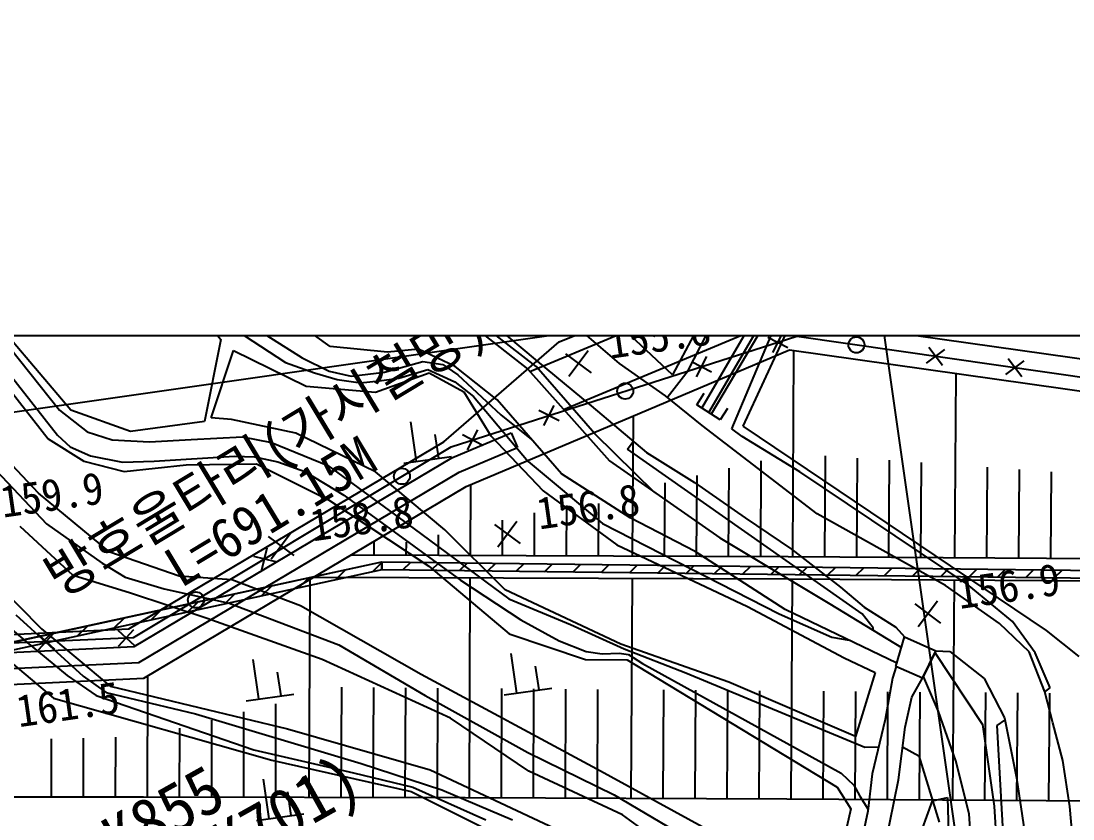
# Model space of a CAD drawing. Header units: millimetres. Extents: x 12262 to 13058, y 1103 to 1809.
# Drawn here: x 12700.9 to 12766.6, y 1526.1 to 1575.9 of the extents above; entities that cross this region are included whole.
import ezdxf
from ezdxf.xclip import XClip

# ---------------------------------------------------------------- set-up
doc = ezdxf.new("R2010")
doc.units = ezdxf.units.MM
doc.header["$LTSCALE"] = 10
doc.header["$MEASUREMENT"] = 0
doc.header["$XCLIPFRAME"] = 2
doc.layers.add('TX-PAPR', color=2, linetype='Continuous', plot=False)
doc.layers.add('TZ-BASE', color=253, linetype='Continuous')
doc.styles.add('HANA', font='GulimChe.ttf')
doc.styles.get("Standard").update_dxf_attribs({"font": 'GulimChe.ttf'})
doc.linetypes.add('XXO_LINE', pattern='A,2.5,["X",Standard,S=1,R=0,X=-1,Y=-0.5],5,["X",Standard,S=1,R=0,X=-1,Y=-0.5],5,-0.5,[133,GulimChe.ttf,S=0.5,R=0,X=-0.5,Y=0],-0.5,2.5', length=16)

# ---------------------------------------------------------------- blocks, each defined once
blk = doc.blocks.new('JD-GJG5SREGSF3')
at = {"layer": 'TZ-BASE'}
for p, q in [((441.761, -167.929), (388.253, 206.613)), ((79.187, 31.153), (704.074, 120.427)), ((395.649, 70.465, -95.69), (415.935, 105.263, -95.69)), ((416.69, 104.715, -98.87), (396.234, 70.09, -98.87)), ((396.089, 70.182, -92.79), (415.703, 103.988, -92.79)), ((394.783, 72.816, -99), (405.409, 93.473, -99)), ((446.062, 65.282, -96.2), (408.971, 86.763, -96.2)), ((406.126, 86.174, -97.16), (456.343, 56.387, -97.16)), ((429.369, 74.065, -96), (409.52, 86.166, -96)), ((397.519, 69.175, -98), (404.518, 85.792, -98)), ((398.229, 69.328, -97.16), (404.222, 82.316, -97.16)), ((436.956, 68.277, -97), (415.27, 81.706, -97)), ((386.738, 74.593, 255), (400.315, 80.276, 255)), ((397.574, 79.569, -99.95), (393.811, 72.536, -99.95)), ((384.911, 72.744, 255), (400.447, 79.247, 255)), ((348.977, 78.539, -98), (355.545, 70.334, -98)), ((378.717, 77.642, -99.41), (384.78, 72.892, -99.41)), ((385.311, 73.071, -100), (379.532, 77.513, -100)), ((393.811, 72.536, -99.95), (387.99, 77.997, -99.95)), ((372.443, 74.322, -103.94), (368.032, 77.409, -103.94)), ((364.323, 76.222, -98.44), (365.624, 74.752, -98.44)), ((365.216, 76.202, -99), (369.661, 73.316, -99)), ((356.255, 70.332, -98.44), (351.386, 76.061, -98.44)), ((382.551, 75.766, -98.09), (385.355, 73.388, -98.09)), ((387.018, 70.374, 255), (400.843, 76.161, 255)), ((400.843, 76.161, 255), (421.085, 73.292, 255)), ((367.849, 75.411, -100), (370.703, 73.595, -100)), ((390.497, 73.244, -96.35), (387.881, 75.507, -96.35)), ((365.624, 74.752, -98.44), (364.599, 69.625, -98.44)), ((376.021, 73.954, -103.94), (372.443, 74.322, -103.94)), ((379.529, 68.355), (386.738, 74.593)), ((365.01, 69.856, -98.48), (366.409, 74.066, -98.48)), ((366.409, 74.066, -98.48), (370.939, 71.844, -98.48)), ((370.703, 73.595, -100), (372.378, 72.773, -100)), ((377.953, 74.149, -103.94), (376.021, 73.954, -103.94)), ((380.239, 73.072, -103.94), (377.953, 74.149, -103.94)), ((387.139, 73.862, -99.19), (388.739, 72.662, -99.19)), ((387.339, 72.462, -99.19), (388.539, 74.062, -99.19)), ((391.222, 69.917, 255), (401.112, 74.103, 255)), ((401.112, 74.103, 255), (421.095, 71.271, 255)), ((401.374, 74.065, -255), (401.296, 61.191, -255)), ((352.094, 73.021, -97), (355.426, 68.783, -97)), ((369.661, 73.316, -99), (371.458, 72.664, -99)), ((375.83, 72.716, -100), (378.228, 73.385, -100)), ((378.228, 73.385, -100), (379.474, 73.192, -100)), ((379.474, 73.192, -100), (380.416, 72.532, -100)), ((382.861, 70.981, -103.94), (380.239, 73.072, -103.94)), ((388.955, 68.858, -100), (385.311, 73.071, -100)), ((385.355, 73.388, -98.09), (388.734, 70.598, -98.09)), ((393.371, 71.23, -96.35), (390.497, 73.244, -96.35)), ((354.227, 65.153, -96.5), (347.524, 72.267, -96.5)), ((351.611, 72.649, -96.5), (354.842, 68.554, -96.5)), ((371.458, 72.664, -99), (372.882, 72.243, -99)), ((372.378, 72.773, -100), (373.746, 72.462, -100)), ((372.882, 72.243, -99), (374.329, 72.052, -99)), ((373.746, 72.462, -100), (375.83, 72.716, -100)), ((375.268, 71.452, -98.48), (378.621, 72.659, -98.48)), ((375.506, 72.163, -99), (376.731, 72.338, -99)), ((376.731, 72.338, -99), (378.528, 72.879, -99)), ((378.528, 72.879, -99), (380.23, 72.1, -99)), ((378.621, 72.659, -98.48), (380.789, 71.483, -98.48)), ((380.416, 72.532, -100), (383.099, 70.047, -100)), ((384.78, 72.892, -99.41), (389.871, 67.164, -99.41)), ((393.489, 71.136, -99), (394.783, 72.816, -99)), ((411.509, 72.629, -255), (411.416, 61.13, -255)), ((370.939, 71.844, -98.48), (375.268, 71.452, -98.48)), ((374.329, 72.052, -99), (375.506, 72.163, -99)), ((380.23, 72.1, -99), (381.383, 71.186, -99)), ((380.789, 71.483, -98.48), (382.474, 68.734, -98.48)), ((381.383, 71.186, -99), (384.803, 67.131, -99)), ((386.875, 66.353, -103.94), (382.861, 70.981, -103.94)), ((395.675, 69.388, -96.35), (393.371, 71.23, -96.35)), ((395.326, 70.672, -255), (395.788, 71.39, -255)), ((355.545, 70.334, -98), (357.271, 68.99, -98)), ((359.971, 68.994, -98.44), (356.255, 70.332, -98.44)), ((388.734, 70.598, -98.09), (392.179, 67.696, -98.09)), ((396.792, 69.731, -255), (395.326, 70.672, -255)), ((397.253, 70.449, -255), (396.792, 69.731, -255)), ((364.599, 69.625, -98.44), (359.971, 68.994, -98.44)), ((366.279, 69.744, -98.48), (365.01, 69.856, -98.48)), ((370.299, 68.894, -98.48), (366.279, 69.744, -98.48)), ((377.831, 67.136, -98.13), (377.477, 69.611, -98.13)), ((380.94, 65.565), (391.222, 69.917)), ((383.099, 70.047, -100), (385.003, 68.511, -100)), ((391.349, 69.97, -255), (391.296, 61.232, -255)), ((357.271, 68.99, -98), (358.822, 68.473, -98)), ((402.839, 63.855, -96.35), (395.675, 69.388, -96.35)), ((398.155, 68.697, -98), (397.519, 69.175, -98)), ((417.152, 56.576, -97.16), (398.229, 69.328, -97.16)), ((354.842, 68.554, -96.5), (357.053, 67.153, -96.5)), ((355.426, 68.783, -97), (356.213, 68.044, -97)), ((358.822, 68.473, -98), (361.168, 68.354, -98)), ((359.872, 56.676), (379.529, 68.355)), ((361.168, 68.354, -98), (363.76, 68.497, -98)), ((363.76, 68.497, -98), (366.973, 68.672, -98)), ((366.973, 68.672, -98), (368.786, 68.307, -98)), ((368.786, 68.307, -98), (372.285, 66.876, -98)), ((375.269, 66.493, -98.48), (370.299, 68.894, -98.48)), ((379.217, 67.334, -98.13), (379.005, 68.819, -98.13)), ((380.035, 67.354), (383.745, 68.924)), ((382.474, 68.734, -98.48), (385.743, 65.302, -98.48)), ((383.745, 68.924), (384.135, 68.003)), ((392.72, 65.181, -100), (388.955, 68.858, -100)), ((390.998, 67.902, -99), (391.366, 68.38, -99)), ((401.766, 66.487, -98), (398.155, 68.697, -98)), ((349.994, 68.235, -96), (354.742, 63.234, -96)), ((356.213, 68.044, -97), (357.486, 67.487, -97)), ((380.488, 66.459), (384.135, 68.003)), ((405.646, 57.614, -99), (390.998, 67.902, -99)), ((392.179, 67.696, -98.09), (395.195, 65.814, -98.09)), ((357.053, 67.153, -96.5), (359.588, 66.515, -96.5)), ((357.486, 67.487, -97), (359.474, 67.09, -97)), ((359.474, 67.09, -97), (361.454, 67.146, -97)), ((360.204, 55.571), (380.035, 67.354)), ((361.454, 67.146, -97), (366.464, 67.464, -97)), ((366.464, 67.464, -97), (367.721, 67.416, -97)), ((367.721, 67.416, -97), (369.184, 67.114, -97)), ((369.184, 67.114, -97), (370.862, 66.502, -97)), ((377.039, 67.023, -98.13), (380.009, 67.447, -98.13)), ((384.803, 67.131, -99), (389.447, 63.251, -99)), ((389.871, 67.164, -99.41), (396.758, 62.37, -99.41)), ((399.332, 67.169, -255), (399.296, 61.2, -255)), ((403.334, 67.486, -255), (403.296, 61.179, -255)), ((405.334, 67.345, -255), (405.296, 61.167, -255)), ((407.333, 67.203, -255), (407.296, 61.155, -255)), ((409.332, 67.061, -255), (409.296, 61.143, -255)), ((359.588, 66.515, -96.5), (363.459, 66.927, -96.5)), ((360.501, 54.584), (380.488, 66.459)), ((363.459, 66.927, -96.5), (367.836, 66.976, -96.5)), ((367.836, 66.976, -96.5), (372.339, 64.73, -96.5)), ((370.862, 66.502, -97), (373.287, 65.031, -97)), ((372.285, 66.876, -98), (377.677, 62.932, -98)), ((379.606, 62.859, -98.48), (375.269, 66.493, -98.48)), ((391.166, 63.612, -103.94), (386.875, 66.353, -103.94)), ((397.33, 66.709, -255), (397.296, 61.208, -255)), ((412.199, 59.459, -98), (401.766, 66.487, -98)), ((413.462, 66.768, -255), (413.416, 61.118, -255)), ((415.461, 66.626, -255), (415.416, 61.105, -255)), ((417.459, 66.484, -255), (417.416, 61.093, -255)), ((381.192, 65.671, -255), (381.174, 61.274, -255)), ((393.324, 65.79, -255), (393.296, 61.224, -255)), ((395.195, 65.814, -98.09), (398.349, 63.608, -98.09)), ((395.327, 66.25, -255), (395.296, 61.216, -255)), ((358.694, 61.458, -96.5), (354.227, 65.153, -96.5)), ((360.798, 53.597), (380.94, 65.565)), ((373.287, 65.031, -97), (380.58, 59.712, -97)), ((385.743, 65.302, -98.48), (390.336, 61.928, -98.48)), ((372.339, 64.73, -96.5), (378.608, 60.585, -96.5)), ((387.187, 64.382, -255), (387.174, 61.249, -255)), ((389.187, 64.506, -255), (389.174, 61.241, -255)), ((343.642, 64.225, -94), (353.391, 55.923, -94)), ((385.185, 63.923, -255), (385.174, 61.257, -255)), ((410.863, 59.375, -96.35), (402.839, 63.855, -96.35)), ((356.395, 60.018, -95.1), (353.08, 63.07, -95.1)), ((354.742, 63.234, -96), (358.217, 60.777, -96)), ((382.703, 63.198, -98.25), (384.303, 61.998, -98.25)), ((382.903, 61.798, -98.25), (384.103, 63.398, -98.25)), ((383.183, 63.464, -255), (383.174, 61.266, -255)), ((389.447, 63.251, -99), (400.477, 57.614, -99)), ((395.234, 61.516, -103.94), (391.166, 63.612, -103.94)), ((398.349, 63.608, -98.09), (401.234, 61.656, -98.09)), ((368.568, 62.455, -96.19), (370.168, 61.255, -96.19)), ((368.768, 61.055, -96.19), (369.968, 62.655, -96.19)), ((377.677, 62.932, -98), (383.586, 58.552, -98)), ((379.179, 62.545, -255), (379.174, 61.282, -255)), ((383.363, 59.123, -98.48), (379.606, 62.859, -98.48)), ((375.177, 62.141, -255), (375.174, 61.298, -255)), ((377.177, 62.086, -255), (377.174, 61.29, -255)), ((390.336, 61.928, -98.48), (398.492, 58.082, -98.48)), ((396.758, 62.37, -99.41), (403.642, 58.232, -99.41)), ((363.008, 59.973, -96.5), (358.694, 61.458, -96.5)), ((373.769, 61.304, -255), (401.034, 61.193, -255)), ((400.842, 57.893, -103.94), (395.234, 61.516, -103.94)), ((401.034, 61.193, -255), (421.033, 61.071, -255)), ((401.234, 61.656, -98.09), (404.3, 59.286, -98.09)), ((333.754, 51.747), (375.668, 60.872)), ((333.761, 51.747), (375.668, 60.872)), ((350.201, 60.952, -95.1), (354.417, 56.685, -95.1)), ((358.217, 60.777, -96), (359.649, 59.902, -96)), ((375.075, 60.244), (375.668, 60.823)), ((375.662, 60.372), (375.668, 60.872)), ((375.668, 60.872), (375.662, 60.372)), ((375.668, 60.872), (375.662, 60.372)), ((375.662, 60.372), (375.668, 60.872)), ((375.668, 60.823), (375.718, 60.872)), ((375.668, 60.872), (503.471, 59.31)), ((375.668, 60.872), (503.482, 59.31)), ((376.98, 60.356), (377.486, 60.85)), ((378.608, 60.585, -96.5), (383.626, 56.363, -96.5)), ((378.747, 60.335), (379.253, 60.828)), ((380.515, 60.313), (381.021, 60.807)), ((382.282, 60.291), (382.789, 60.785)), ((384.05, 60.27), (384.556, 60.764)), ((385.818, 60.248), (386.324, 60.742)), ((387.585, 60.226), (388.091, 60.72)), ((389.353, 60.205), (389.859, 60.699)), ((391.121, 60.183), (391.627, 60.677)), ((392.888, 60.162), (393.394, 60.656)), ((394.656, 60.14), (395.162, 60.634)), ((396.423, 60.118), (396.93, 60.612)), ((398.191, 60.097), (398.697, 60.591)), ((399.959, 60.075), (400.465, 60.569)), ((401.726, 60.053), (402.233, 60.547)), ((403.494, 60.032), (404, 60.526)), ((405.262, 60.01), (405.768, 60.504)), ((407.029, 59.989), (407.535, 60.483)), ((408.797, 59.967), (409.303, 60.461)), ((410.564, 59.945), (411.071, 60.439)), ((412.332, 59.924), (412.838, 60.418)), ((375.662, 60.372), (333.8, 51.245)), ((375.662, 60.372), (333.8, 51.245)), ((359.979, 58.904, -95.1), (356.395, 60.018, -95.1)), ((359.649, 59.902, -96), (362.082, 59.171, -96)), ((366.293, 59.745, -96.5), (363.008, 59.973, -96.5)), ((370.466, 59.239), (371.125, 59.883)), ((371.429, 59.913, -255), (401.025, 59.793, -255)), ((372.77, 59.742), (373.429, 60.385)), ((503.51, 58.808), (375.662, 60.372)), ((503.521, 58.809), (375.662, 60.372)), ((381.168, 59.874, -255), (381.112, 46.144, -255)), ((391.288, 59.833, -255), (391.204, 46.103, -255)), ((401.025, 59.793, -255), (421.025, 59.671, -255)), ((401.288, 59.791, -255), (401.204, 46.062, -255)), ((414.1, 59.902), (414.606, 60.396)), ((415.867, 59.88), (416.374, 60.375)), ((417.635, 59.859), (418.141, 60.353)), ((362.082, 59.171, -96), (366.13, 58.273, -96)), ((370.588, 58.106, -96.5), (366.293, 59.745, -96.5)), ((368.161, 58.737), (368.822, 59.381)), ((371.168, 59.758, -255), (371.112, 46.165, -255)), ((380.58, 59.712, -97), (384.341, 57.24, -97)), ((390.596, 55.722, -98.48), (383.363, 59.123, -98.48)), ((404.3, 59.286, -98.09), (405.772, 58.032, -98.09)), ((414.221, 57.016, -96.35), (410.863, 59.375, -96.35)), ((411.405, 59.73, -255), (411.294, 46, -255)), ((415.03, 57.137, -98), (412.199, 59.459, -98)), ((364.761, 57.314, -95.1), (359.979, 58.904, -95.1)), ((365.856, 58.234), (366.518, 58.88)), ((383.586, 58.552, -98), (387.451, 56.946, -98)), ((361.247, 57.229), (361.91, 57.876)), ((363.552, 57.732), (364.214, 58.378)), ((366.13, 58.273, -96), (372.977, 55.673, -96)), ((378.129, 53.83, -96.5), (370.588, 58.106, -96.5)), ((398.492, 58.082, -98.48), (404.538, 54.865, -98.48)), ((407.822, 54.535, -103.94), (400.842, 57.893, -103.94)), ((403.642, 58.232, -99.41), (408.101, 55.506, -99.41)), ((405.772, 58.032, -98.09), (407.749, 56.779, -98.09)), ((408.949, 58.23, -98.08), (410.549, 57.03, -98.08)), ((409.149, 56.83, -98.08), (410.349, 58.43, -98.08)), ((348.878, 57.621, -93.59), (355.166, 52.357, -93.59)), ((352.818, 57.557, -95), (357.031, 53.72, -95)), ((358.942, 56.727), (359.606, 57.375)), ((371.936, 54.753, -95.1), (364.761, 57.314, -95.1)), ((384.341, 57.24, -97), (386.743, 55.936, -97)), ((400.477, 57.614, -99), (403.754, 56.151, -99)), ((406.338, 56.747, -99), (405.646, 57.614, -99)), ((416.446, 55.182, -98), (415.03, 57.137, -98)), ((339.629, 55.7), (359.872, 56.676)), ((354.417, 56.685, -95.1), (358.716, 53.107, -95.1)), ((356.638, 56.224), (357.302, 56.873)), ((387.451, 56.946, -98), (390.791, 55.435, -98)), ((406.364, 56.568, -99), (406.338, 56.747, -99)), ((407.749, 56.779, -98.09), (408.291, 56.169, -98.09)), ((416.08, 55.241, -96.35), (414.221, 57.016, -96.35)), ((419.203, 54.95, -97.16), (417.152, 56.576, -97.16)), ((353.391, 55.923, -94), (356.028, 53.768, -94)), ((354.333, 55.722), (354.998, 56.371)), ((383.626, 56.363, -96.5), (388.379, 54.769, -96.5)), ((386.743, 55.936, -97), (388.429, 55.268, -97)), ((403.754, 56.151, -99), (404.843, 55.968, -99)), ((407.765, 54.336, -98.09), (408.291, 56.169, -98.09)), ((408.291, 56.169, -98.09), (410.244, 55.296, -98.09)), ((408.291, 56.169, -98.09), (410.244, 55.296, -98.09)), ((408.291, 56.169, -98.09), (410.244, 55.296, -98.09)), ((408.291, 56.169, -98.09), (410.244, 55.296, -98.09)), ((408.291, 56.169, -98.09), (410.244, 55.296, -98.09)), ((408.291, 56.169, -98.09), (410.244, 55.296, -98.09)), ((408.291, 56.169, -98.09), (410.244, 55.296, -98.09)), ((408.291, 56.169, -98.09), (410.244, 55.296, -98.09)), ((408.291, 56.169, -98.09), (410.244, 55.296, -98.09)), ((408.291, 56.169, -98.09), (410.244, 55.296, -98.09)), ((408.291, 56.169, -98.09), (410.244, 55.296, -98.09)), ((408.291, 56.169, -98.09), (410.244, 55.296, -98.09)), ((408.291, 56.169, -98.09), (410.244, 55.296, -98.09)), ((408.291, 56.169, -98.09), (410.244, 55.296, -98.09)), ((340.014, 54.598), (360.204, 55.571)), ((372.977, 55.673, -96), (378.369, 52.525, -96)), ((388.429, 55.268, -97), (389.415, 55.125, -97)), ((389.415, 55.125, -97), (390.489, 55.165, -97)), ((390.489, 55.165, -97), (391.069, 55.077, -97)), ((397.329, 53.35, -98.48), (390.596, 55.722, -98.48)), ((390.791, 55.435, -98), (394.64, 53.94, -98)), ((409.425, 53.604, -98.09), (410.244, 55.296, -98.09)), ((410.244, 55.296, -98.09), (409.425, 53.604, -98.09)), ((410.244, 55.296, -98.09), (409.425, 53.604, -98.09)), ((410.244, 55.296, -98.09), (409.425, 53.604, -98.09)), ((410.244, 55.296, -98.09), (409.425, 53.604, -98.09)), ((410.244, 55.296, -98.09), (409.425, 53.604, -98.09)), ((410.244, 55.296, -98.09), (409.425, 53.604, -98.09)), ((410.244, 55.296, -98.09), (409.425, 53.604, -98.09)), ((410.244, 55.296, -98.09), (409.425, 53.604, -98.09)), ((410.244, 55.296, -98.09), (409.425, 53.604, -98.09)), ((410.244, 55.296, -98.09), (409.425, 53.604, -98.09)), ((410.244, 55.296, -98.09), (409.425, 53.604, -98.09)), ((410.244, 55.296, -98.09), (409.425, 53.604, -98.09)), ((410.244, 55.296, -98.09), (409.425, 53.604, -98.09)), ((410.244, 55.296, -98.09), (409.425, 53.604, -98.09)), ((410.194, 55.194, -98.09), (413.174, 50.695, -98.09)), ((410.244, 55.296, -82.3), (411.126, 55.271, -82.3)), ((411.126, 55.271, -82.3), (413.278, 53.578, -82.3)), ((417.053, 52.744, -96.35), (416.08, 55.241, -96.35)), ((417.384, 52.987, -98), (416.446, 55.182, -98)), ((340.358, 53.613), (360.501, 54.584)), ((367.986, 52.297, -94.68), (367.633, 54.772, -94.68)), ((379.945, 51.089, -95.1), (371.936, 54.753, -95.1)), ((384.096, 52.668, -96.02), (383.743, 55.142, -96.02)), ((388.379, 54.769, -96.5), (390.98, 54.736, -96.5)), ((390.98, 54.736, -96.5), (404.096, 46.781, -96.5)), ((391.069, 55.077, -97), (391.944, 54.521, -97)), ((391.944, 54.521, -97), (404.342, 47.659, -97)), ((404.538, 54.865, -98.48), (406.457, 53.947, -98.48)), ((369.372, 52.495, -94.68), (369.16, 53.98, -94.68)), ((385.482, 52.866, -96.02), (385.27, 54.35, -96.02)), ((394.64, 53.94, -98), (405.813, 49.289, -98)), ((406.457, 53.947, -98.48), (405.231, 49.944, -98.48)), ((407.767, 54.335, -91), (407.557, 53.599, -91)), ((409.425, 53.604, -98.09), (407.765, 54.336, -98.09)), ((409.425, 53.604, -98.09), (407.765, 54.336, -98.09)), ((409.425, 53.604, -98.09), (407.765, 54.336, -98.09)), ((409.425, 53.604, -98.09), (407.765, 54.336, -98.09)), ((409.425, 53.604, -98.09), (407.765, 54.336, -98.09)), ((409.425, 53.604, -98.09), (407.765, 54.336, -98.09)), ((409.425, 53.604, -98.09), (407.765, 54.336, -98.09)), ((409.425, 53.604, -98.09), (407.765, 54.336, -98.09)), ((409.425, 53.604, -98.09), (407.765, 54.336, -98.09)), ((409.425, 53.604, -98.09), (407.765, 54.336, -98.09)), ((409.425, 53.604, -98.09), (407.765, 54.336, -98.09)), ((409.425, 53.604, -98.09), (407.765, 54.336, -98.09)), ((409.425, 53.604, -98.09), (407.765, 54.336, -98.09)), ((409.425, 53.604, -98.09), (407.765, 54.336, -98.09)), ((340.702, 52.629), (360.798, 53.597)), ((356.028, 53.768, -94), (357.838, 52.518, -94)), ((357.031, 53.72, -95), (358.448, 52.704, -95)), ((361.038, 53.74, -255), (361.023, 46.186, -255)), ((389.085, 47.92, -96.5), (378.129, 53.83, -96.5)), ((405.231, 49.944, -98.48), (397.329, 53.35, -98.48)), ((407.557, 53.599, -91), (407.097, 51.018, -91)), ((408.758, 52.407, -98.09), (409.425, 53.604, -98.09)), ((410.411, 51.512, -98.69), (409.475, 53.706, -98.69)), ((413.278, 53.578, -82.3), (414.539, 51.112, -82.3)), ((358.448, 52.704, -95), (364.032, 51.376, -95)), ((358.716, 53.107, -95.1), (369.786, 50.426, -95.1)), ((367.194, 52.184, -94.68), (370.164, 52.608, -94.68)), ((373.14, 53.034, -255), (373.112, 46.161, -255)), ((375.14, 53.017, -255), (375.112, 46.157, -255)), ((377.14, 53, -255), (377.112, 46.153, -255)), ((379.14, 52.983, -255), (379.112, 46.149, -255)), ((383.14, 52.949, -255), (383.112, 46.136, -255)), ((383.304, 52.554, -96.02), (386.274, 52.979, -96.02)), ((385.14, 52.932, -255), (385.112, 46.128, -255)), ((387.14, 52.915, -255), (387.112, 46.119, -255)), ((389.14, 52.898, -255), (389.112, 46.111, -255)), ((393.245, 52.864, -255), (393.204, 46.095, -255)), ((395.245, 52.847, -255), (395.204, 46.086, -255)), ((397.245, 52.83, -255), (397.204, 46.078, -255)), ((399.245, 52.813, -255), (399.204, 46.07, -255)), ((403.245, 52.779, -255), (403.204, 46.049, -255)), ((405.245, 52.762, -255), (405.204, 46.037, -255)), ((407.245, 52.745, -255), (407.204, 46.025, -255)), ((409.245, 52.728, -255), (409.204, 46.013, -255)), ((413.348, 52.693, -255), (413.294, 45.988, -255)), ((415.348, 52.676, -255), (415.294, 45.976, -255)), ((417.051, 52.75, -98), (417.384, 52.987, -98)), ((417.551, 50.815, -96.35), (417.053, 52.744, -96.35)), ((417.348, 52.659, -255), (417.294, 45.964, -255)), ((355.166, 52.357, -93.59), (368.803, 48.467, -93.59)), ((357.838, 52.518, -94), (367.666, 49.131, -94)), ((369.035, 51.993, -255), (369.023, 46.17, -255)), ((378.369, 52.525, -96), (384.786, 48.955, -96)), ((408.338, 50.539, -98.09), (408.758, 52.407, -98.09)), ((364.032, 51.376, -95), (374.381, 48.259, -95)), ((367.034, 51.485, -255), (367.023, 46.174, -255)), ((411.507, 48.436, -98.69), (410.411, 51.512, -98.69)), ((365.033, 50.978, -255), (365.023, 46.178, -255)), ((384.839, 47.798, -95.1), (379.945, 51.089, -95.1)), ((407.097, 51.018, -91), (406.269, 47.627, -91)), ((413.174, 50.695, -98.09), (413.893, 45.595, -98.09)), ((414.084, 50.641, -98), (414.565, 50.983, -98)), ((414.537, 42.698, -98), (414.084, 50.641, -98)), ((414.539, 51.112, -82.3), (415.294, 47.381, -82.3)), ((418.191, 48.462, -96.35), (417.551, 50.815, -96.35)), ((363.032, 50.471, -255), (363.023, 46.182, -255)), ((369.786, 50.426, -95.1), (378.676, 47.877, -95.1)), ((407.918, 47.257, -98.09), (408.338, 50.539, -98.09)), ((355.03, 49.799, -255), (355.023, 46.187, -255)), ((357.03, 49.854, -255), (357.023, 46.187, -255)), ((359.03, 49.909, -255), (359.023, 46.187, -255)), ((405.813, 49.289, -98), (406.679, 49.307, -98)), ((408.181, 49.312, -98), (409.185, 48.749, -98)), ((367.666, 49.131, -94), (373.899, 47.688, -94)), ((384.786, 48.955, -96), (390.162, 46.315, -96)), ((409.185, 48.749, -98), (410.457, 44.614, -98)), ((368.803, 48.467, -93.59), (377.495, 46.527, -93.59)), ((374.381, 48.259, -95), (379.407, 46.622, -95)), ((412.334, 45.12, -98.69), (411.507, 48.436, -98.69)), ((418.612, 45.582, -96.35), (418.191, 48.462, -96.35)), ((368.628, 44.819, -92.91), (368.274, 47.294, -92.91)), ((373.899, 47.688, -94), (377.6, 46.797, -94)), ((378.676, 47.877, -95.1), (386.806, 44.069, -95.1)), ((390.694, 45.069, -95.1), (384.839, 47.798, -95.1)), ((399.988, 41.952, -96.5), (389.085, 47.92, -96.5)), ((404.342, 47.659, -97), (405.129, 46.92, -97)), ((406.269, 47.627, -91), (405.997, 45.285, -91)), ((415.294, 47.381, -82.3), (415.784, 44.027, -82.3)), ((377.6, 46.797, -94), (382.154, 44.746, -94)), ((404.096, 46.781, -96.5), (404.937, 45.427, -96.5)), ((405.129, 46.92, -97), (405.511, 46.236, -97)), ((407.105, 43.261, -98.09), (407.918, 47.257, -98.09)), ((331.747, 46.189, -255), (360.782, 46.187, -255)), ((360.782, 46.187, -255), (380.861, 46.145, -255)), ((370.014, 45.017, -92.91), (369.802, 46.502, -92.91)), ((377.495, 46.527, -93.59), (388.254, 41.144, -93.59)), ((379.407, 46.622, -95), (383.822, 44.756, -95)), ((380.861, 46.145, -255), (400.942, 46.063, -255)), ((390.162, 46.315, -96), (394.504, 43.755, -96)), ((400.942, 46.063, -255), (420.941, 45.941, -255)), ((405.511, 46.236, -97), (406.015, 45.438, -97)), ((410.045, 45.944, -97.54), (410.987, 46.139, -97.54)), ((410.987, 46.139, -97.54), (411.117, 40.774, -97.54)), ((404.937, 45.427, -96.5), (403.722, 40, -96.5)), ((408.959, 42.94, -97.54), (410.045, 45.944, -97.54)), ((413.893, 45.595, -98.09), (414.137, 41.549, -98.09)), ((418.882, 42.702, -96.35), (418.612, 45.582, -96.35)), ((367.836, 44.706, -92.91), (370.806, 45.13, -92.91)), ((397.163, 40.376, -95.1), (390.694, 45.069, -95.1)), ((405.997, 45.285, -91), (405.197, 41.413, -91)), ((412.541, 41.977, -98.69), (412.334, 45.12, -98.69))]:
    blk.add_line(p, q, dxfattribs=at)
at = {"layer": 'TZ-BASE', "ltscale": 0.2}
for p, q in [((380.002, 68.055), (401.571, 74.949)), ((399.761, 74.896), (401.018, 74.248)), ((400.066, 73.943), (400.714, 75.2)), ((401.571, 74.949), (421.585, 72.079)), ((409.818, 74.271), (410.666, 73.14)), ((395.303, 72.421), (395.951, 73.678)), ((409.676, 73.281), (410.808, 74.129)), ((414.768, 73.562), (415.615, 72.43)), ((394.999, 73.373), (396.256, 72.725)), ((414.626, 72.572), (415.757, 73.42)), ((385.473, 70.329), (386.73, 69.681)), ((385.778, 69.376), (386.426, 70.633)), ((381.015, 67.854), (381.663, 69.111)), ((380.711, 68.807), (381.968, 68.159)), ((360.162, 56.139), (380.002, 68.055)), ((368.175, 60.369), (368.518, 61.741)), ((367.66, 61.226), (369.033, 60.884)), ((359.188, 56.596), (360.232, 55.641)), ((359.233, 55.597), (360.187, 56.64)), ((340.027, 55.242), (360.162, 56.139)), ((354.193, 56.374), (355.237, 55.419)), ((354.238, 55.375), (355.192, 56.418))]:
    blk.add_line(p, q, dxfattribs=at)
for centre in [(405.293, 74.415), (390.864, 71.527), (376.919, 66.204), (364.06, 58.48)]:
    blk.add_circle(centre, 0.5, dxfattribs=at)
at = {"layer": 'TZ-BASE', "linetype": 'XXO_LINE', "style": 'HANA'}
for s, p in [('방호울타리(가시철망)', (355.593, 58.575, -510)), ('L=691.15M', (363.12, 59.19, -510))]:
    blk.add_text(s, height=2.5, rotation=31.13705, dxfattribs=at).set_placement(p)
at = {"layer": 'TZ-BASE', "style": 'HANA'}
for s, p in [('155.8', (389.919, 73.545, -99.19)), ('159.9', (352.003, 63.617, -95.06)), ('156.8', (385.483, 62.881, -98.25)), ('158.8', (371.348, 62.138, -96.19)), ('156.9', (411.729, 57.913, -98.08)), ('161.5', (353.002, 50.533, -93.53))]:
    blk.add_text(s, height=2, rotation=8.13044, dxfattribs=at).set_placement(p)

msp = doc.modelspace()

# ---------------------------------------------------------------- linework, layer by layer
at = {"layer": 'TX-PAPR', "flags": 128}
msp.add_lwpolyline([(13050.255, 1556.296), (13045.003, 1406.296), (12350.398, 1406.296), (12345.146, 1556.296)], close=True, dxfattribs=at)

# ---------------------------------------------------------------- block references
at = {"layer": 'TZ-BASE'}
ref = msp.add_blockref('JD-GJG5SREGSF3', (12347.772, 1481.296), dxfattribs=at)
XClip(ref).set_block_clipping_path([(702.4831646336, 75.0000000057), (697.2310198304, -74.9999999943), (2.6260725488, -75), (-2.6260722576, 75)])

# ---------------------------------------------------------------- texts
for s, p in [('(KPR320K701)', (12702.163, 1516.232)), ('308K855', (12702.06, 1520.36))]:
    msp.add_text(s, height=3, rotation=29.29601, dxfattribs=at).set_placement(p)

doc.saveas('drawing.dxf')
